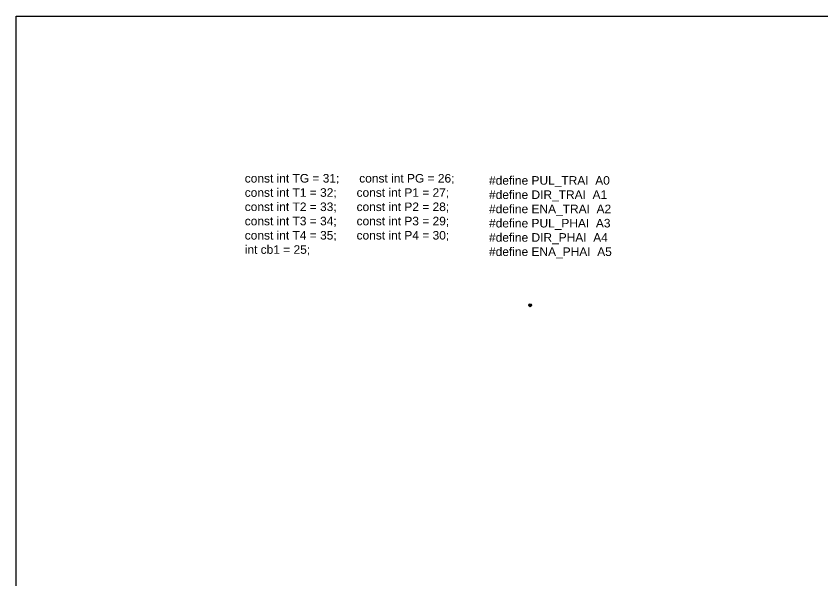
# Model space of a CAD drawing. Header units: millimetres. Extents: x 1 to 623, y -49 to 60.
# Drawn here: x 241 to 278.74, y 33.36 to 59.78 of the extents above; entities that cross this region are included whole.
import ezdxf

# ---------------------------------------------------------------- set-up
doc = ezdxf.new("R2010")
doc.units = ezdxf.units.MM
doc.header["$LTSCALE"] = 0.1
doc.styles.get("Standard").update_dxf_attribs({"font": 'arial.ttf'})

msp = doc.modelspace()

# ---------------------------------------------------------------- hatches: boundary and pattern name
h = msp.add_hatch(color=256)
h.dxf.hatch_style = 1
h.paths.add_polyline_path([(265.116, 46.252, 1), (264.98, 46.252, 1)])

# ---------------------------------------------------------------- linework, layer by layer
msp.add_lwpolyline([(240.997, 59.776), (427.188, 59.776), (427.188, -45.88), (240.997, -45.88)], close=True)
msp.add_circle((265.048, 46.252), 0.068)

# ---------------------------------------------------------------- texts
at = {"insert": (251.693, 52.392), "char_height": 0.39991, "attachment_point": 1}
msp.add_mtext_dynamic_manual_height_columns('const int TG = 31;      const int PG = 26;\\Pconst int T1 = 32;      const int P1 = 27;\\Pconst int T2 = 33;      const int P2 = 28;\\Pconst int T3 = 34;      const int P3 = 29;\\Pconst int T4 = 35;      const int P4 = 30;\\Pint cb1 = 25;', width=29.64238, gutter_width=2, heights=[0], dxfattribs=at)
at = {"insert": (263.122, 52.292), "char_height": 0.39991, "width": 6.00304, "attachment_point": 1}
msp.add_mtext('#define PUL_TRAI  A0\\P#define DIR_TRAI  A1\\P#define ENA_TRAI  A2\\P#define PUL_PHAI  A3\\P#define DIR_PHAI  A4\\P#define ENA_PHAI  A5\\P', dxfattribs=at)

doc.saveas('drawing.dxf')
